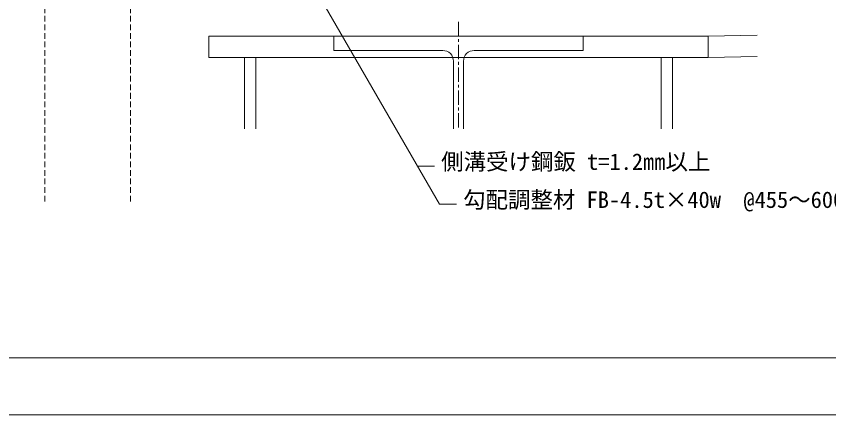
# Model space of a CAD drawing. Units: millimetres, scale not verified. Extents: x -840 to 840, y -594 to 594.
# Drawn here: x -509 to 61, y -594 to -315 of the extents above; entities that cross this region are included whole.
import ezdxf
from ezdxf.enums import TextEntityAlignment as Align

# ---------------------------------------------------------------- set-up
doc = ezdxf.new("R2010")
doc.units = ezdxf.units.MM
doc.header["$LTSCALE"] = 2
doc.linetypes.add('CHAIN1', pattern=[8, 5, -1, 1, -1])
doc.linetypes.add('DASHED2', pattern=[3, 2, -1])
for name, color, linetype, lineweight in [('0-0_断熱材', 4, 'Continuous', 9), ('0-1_輪郭線', 2, 'Continuous', 9), ('0-2_図面枠', 7, 'Continuous', 9), ('0-3_文字', 5, 'Continuous', 9), ('0-8_中心線', 2, 'CHAIN1', 9), ('0-A_躯体', 7, 'Continuous', 9), ('0-C_寸法線', 7, 'Continuous', 9)]:
    doc.layers.add(name, color=color, linetype=linetype, lineweight=lineweight)
doc.styles.add('ＭＳ ゴシック', font='')
doc.styles.get('ＭＳ ゴシック').set_extended_font_data('MS Gothic')

msp = doc.modelspace()

# ---------------------------------------------------------------- linework, layer by layer
at = {"layer": '0-0_断熱材', "color": 7, "linetype": 'DASHED2'}
for p, q in [((-488.715, -444.454), (-488.715, 135.546)), ((-428.715, -444.454), (-428.715, 135.546))]:
    msp.add_line(p, q, dxfattribs=at)
at = {"layer": '0-1_輪郭線'}
msp.add_lwpolyline([(800, 554), (-800, 554), (-800, -554), (800, -554)], close=True, dxfattribs=at)
at = {"layer": '0-2_図面枠'}
msp.add_lwpolyline([(840, -594), (840, 594), (-840, 594), (-840, -594)], close=True, dxfattribs=at)
at = {"layer": '0-8_中心線'}
msp.add_line((-198.815, -318.654), (-198.815, -393.654), dxfattribs=at)
at = {"layer": '0-A_躯体'}
for p, q in [((-373.815, -328.654), (-373.815, -343.654)), ((-373.815, -328.654), (-23.815, -328.654)), ((-286.315, -328.654), (-286.315, -338.654)), ((-111.315, -328.654), (-111.315, -338.654)), ((-23.815, -328.654), (10.478, -327.966)), ((-23.815, -328.654), (-23.815, -343.654)), ((-209.815, -338.654), (-286.315, -338.654)), ((-187.815, -338.654), (-111.315, -338.654)), ((-373.815, -343.654), (-23.815, -343.654)), ((-348.815, -343.654), (-348.815, -393.654)), ((-340.815, -343.654), (-340.815, -393.654)), ((-202.315, -346.154), (-202.315, -393.654)), ((-195.315, -346.154), (-195.315, -393.654)), ((-56.815, -343.654), (-56.815, -393.654)), ((-48.815, -343.654), (-48.815, -393.654)), ((-23.815, -343.654), (10.478, -342.966))]:
    msp.add_line(p, q, dxfattribs=at)
for centre, start, end in [((-209.815, -346.154), 0, 90), ((-187.815, -346.154), 90, 180)]:
    msp.add_arc(centre, 7.5, start, end, dxfattribs=at)
at = {"layer": '0-C_寸法線'}
msp.add_line((-227.531, -419.761), (-215.531, -419.761), dxfattribs=at)
msp.add_lwpolyline([(-312.173, -273.154), (-212.134, -446.43), (-200.134, -446.43)], dxfattribs=at)

# ---------------------------------------------------------------- texts
at = {"layer": '0-3_文字', "color": 7, "style": 'ＭＳ ゴシック'}
for s, p in [('側溝受け鋼鈑 t=1.2㎜以上', (-210.99, -425.82)), ('勾配調整材 FB-4.5t×40w\u3000@455～600㎜', (-195.593, -452.488))]:
    msp.add_text(s, height=11.54, dxfattribs=at).set_placement(p, align=Align.BOTTOM_LEFT)

doc.saveas('drawing.dxf')
